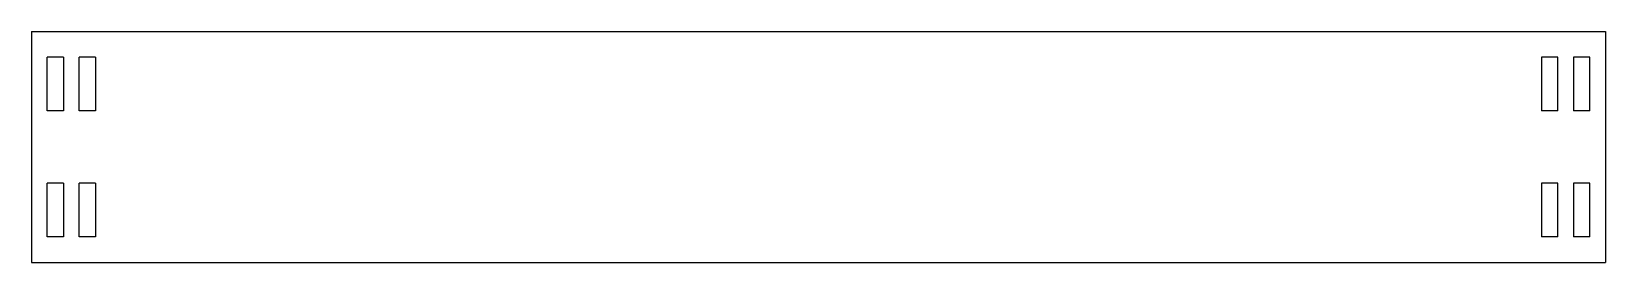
# Model space of a CAD drawing. Extents: x -30 to 0, y -2.2 to 2.2.
import ezdxf

# ---------------------------------------------------------------- set-up
doc = ezdxf.new("R2010")
doc.units = 0
doc.layers.add('VISIBLE', color=7, linetype='CONTINUOUS')

msp = doc.modelspace()

# ---------------------------------------------------------------- linework, layer by layer
at = {"layer": 'VISIBLE'}
for p, q in [((-30, 2.2), (0, 2.2)), ((-30, 2.2), (-30, -2.2)), ((0, 2.2), (0, -2.2)), ((-29.7, 0.69), (-29.7, 1.71)), ((-29.39, 1.71), (-29.7, 1.71)), ((-29.39, 1.71), (-29.39, 0.69)), ((-29.09, 0.69), (-29.09, 1.71)), ((-28.78, 1.71), (-29.09, 1.71)), ((-28.78, 1.71), (-28.78, 0.69)), ((-1.22, 1.71), (-1.22, 0.69)), ((-0.91, 1.71), (-1.22, 1.71)), ((-0.91, 0.69), (-0.91, 1.71)), ((-0.61, 1.71), (-0.61, 0.69)), ((-0.3, 1.71), (-0.61, 1.71)), ((-0.3, 0.69), (-0.3, 1.71)), ((-29.39, 0.69), (-29.7, 0.69)), ((-28.78, 0.69), (-29.09, 0.69)), ((-0.91, 0.69), (-1.22, 0.69)), ((-0.3, 0.69), (-0.61, 0.69)), ((-29.7, -1.71), (-29.7, -0.69)), ((-29.39, -0.69), (-29.7, -0.69)), ((-29.39, -0.69), (-29.39, -1.71)), ((-29.09, -1.71), (-29.09, -0.69)), ((-28.78, -0.69), (-29.09, -0.69)), ((-28.78, -0.69), (-28.78, -1.71)), ((-1.22, -0.69), (-1.22, -1.71)), ((-0.91, -0.69), (-1.22, -0.69)), ((-0.91, -1.71), (-0.91, -0.69)), ((-0.61, -0.69), (-0.61, -1.71)), ((-0.3, -0.69), (-0.61, -0.69)), ((-0.3, -1.71), (-0.3, -0.69)), ((-29.39, -1.71), (-29.7, -1.71)), ((-28.78, -1.71), (-29.09, -1.71)), ((-0.91, -1.71), (-1.22, -1.71)), ((-0.3, -1.71), (-0.61, -1.71)), ((-30, -2.2), (0, -2.2))]:
    msp.add_line(p, q, dxfattribs=at)

doc.saveas('drawing.dxf')
